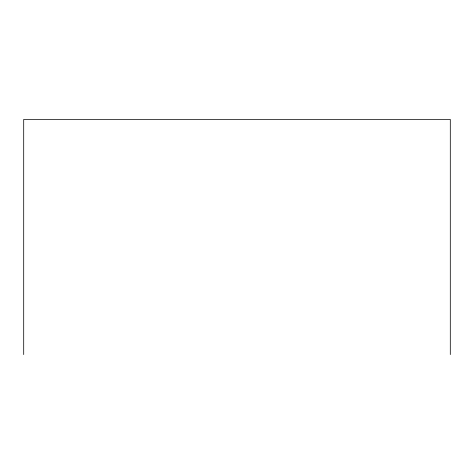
<?xml version="1.0" encoding="UTF-8"?>
<svg xmlns="http://www.w3.org/2000/svg" width="474" height="474" viewBox="0 0 474 474"><rect width="100%" height="100%" fill="white"/><g stroke="black" fill="none" stroke-linecap="round" stroke-linejoin="round"><path stroke-width="0.71" d="M450.3 354.576L450.3 119.424L23.7 119.424L23.7 354.576"/></g></svg>
